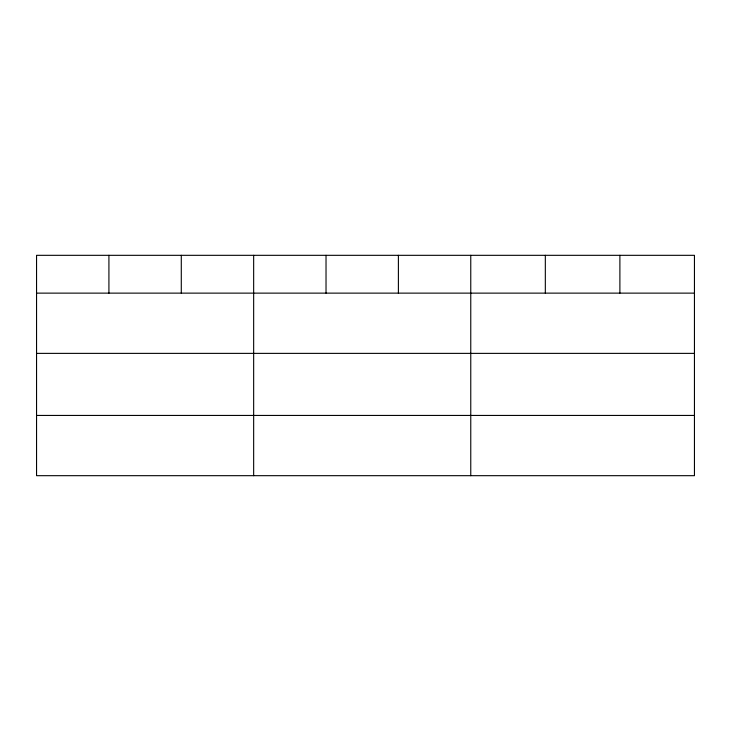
<?xml version="1.0" encoding="UTF-8"?>
<svg xmlns="http://www.w3.org/2000/svg" width="731" height="731" viewBox="0 0 731 731"><rect width="100%" height="100%" fill="white"/><g stroke="black" fill="none" stroke-linecap="round" stroke-linejoin="round"><path stroke-width="1.1" d="M694.45 353.375L694.45 255.32L36.55 255.32L36.55 475.68L694.45 475.68L694.45 353.375L36.55 353.375M36.55 293.131L694.45 293.131M36.55 415.436L694.45 415.436M619.888 255.32L619.888 293.131M545.326 255.32L545.326 293.131M470.764 255.32L470.764 475.68M398.395 255.32L398.395 293.131M326.026 255.32L326.026 293.131M253.657 255.32L253.657 475.68M181.288 255.32L181.288 293.131M108.919 255.32L108.919 293.131"/></g></svg>
